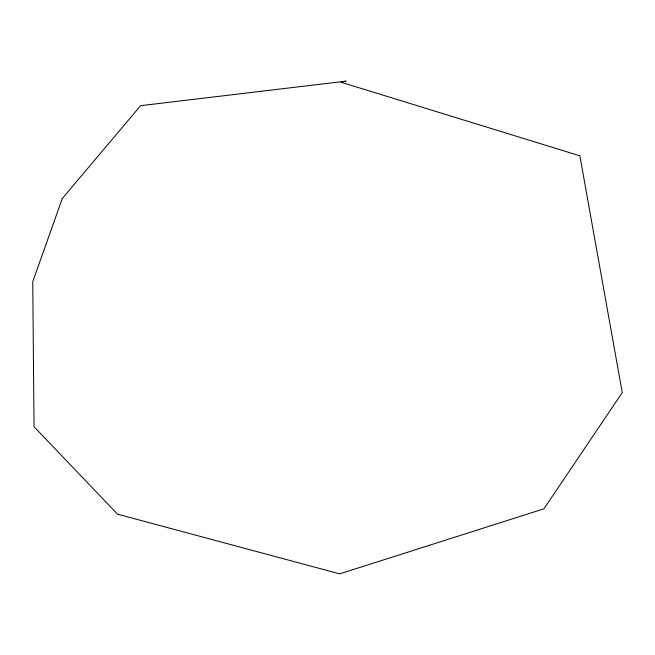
<?xml version="1.0" encoding="UTF-8"?>
<svg xmlns="http://www.w3.org/2000/svg" width="655" height="655" viewBox="0 0 655 655"><rect width="100%" height="100%" fill="white"/><g stroke="black" fill="none" stroke-linecap="round" stroke-linejoin="round"><path stroke-width="0.98" d="M62.29 198.49L32.75 281.683L34.035 426.724L117.515 514.159L339.699 573.862L543.904 508.829L622.25 392.599L579.871 155.816L340.985 82.203L346.127 81.138L140.629 105.676L62.29 198.49"/></g></svg>
